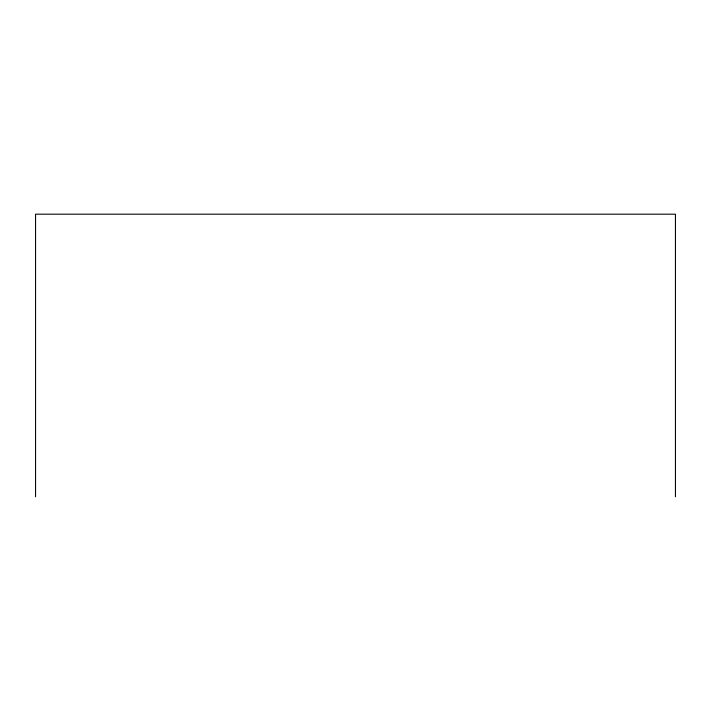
<?xml version="1.0" encoding="UTF-8"?>
<svg xmlns="http://www.w3.org/2000/svg" width="711" height="711" viewBox="0 0 711 711"><rect width="100%" height="100%" fill="white"/><g stroke="black" fill="none" stroke-linecap="round" stroke-linejoin="round"><path stroke-width="1.07" d="M675.45 496.811L675.45 214.189L35.55 214.189L35.55 496.811"/></g></svg>
